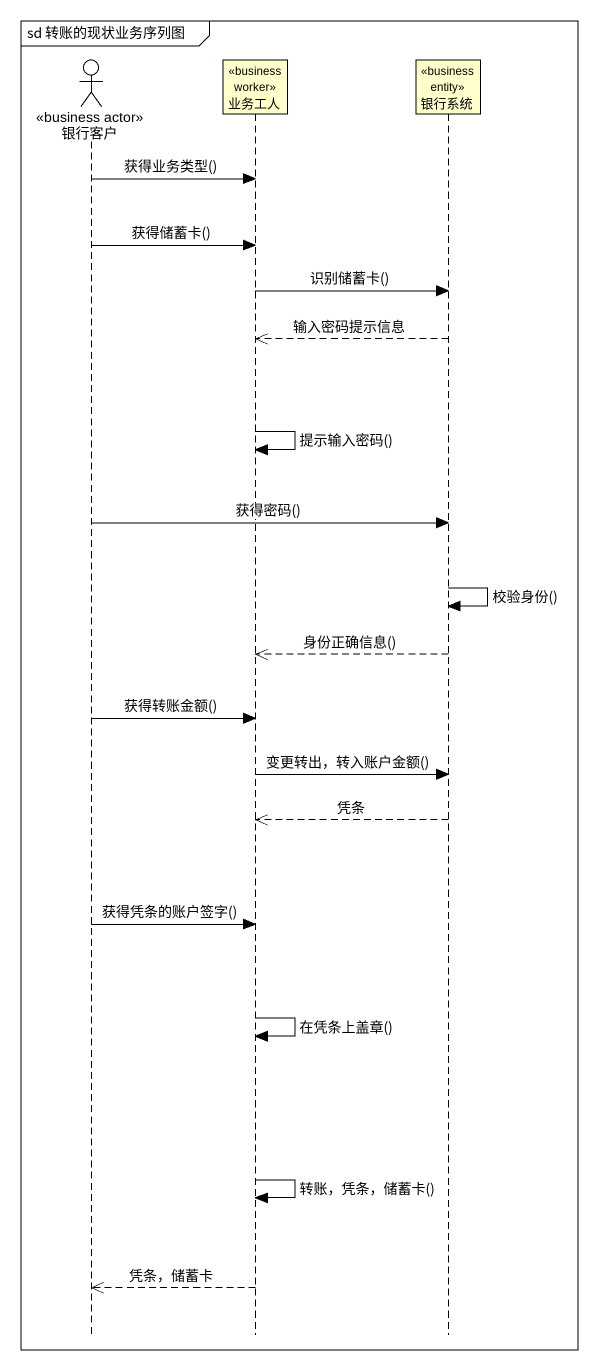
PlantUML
@startuml
mainframe sd 转账的现状业务序列图
hide footbox
actor 银行客户 <<business actor>>
participant 业务工人 <<business worker>>
participant 银行系统 <<business entity>>

银行客户 -> 业务工人 : 获得业务类型()
银行客户 -> 业务工人 : 获得储蓄卡()
业务工人 -> 银行系统 : 识别储蓄卡()
银行系统 -->> 业务工人 : 输入密码提示信息
业务工人 -> 业务工人 : 提示输入密码()
银行客户 -> 银行系统 : 获得密码()
银行系统 -> 银行系统 : 校验身份()
银行系统 -->> 业务工人 : 身份正确信息()
银行客户 -> 业务工人 : 获得转账金额()
业务工人 -> 银行系统 : 变更转出，转入账户金额()
银行系统 -->> 业务工人 : 凭条
银行客户 -> 业务工人 : 获得凭条的账户签字()
业务工人 -> 业务工人 : 在凭条上盖章()
业务工人 -> 业务工人 : 转账，凭条，储蓄卡()
业务工人 -->> 银行客户 : 凭条，储蓄卡
@enduml
